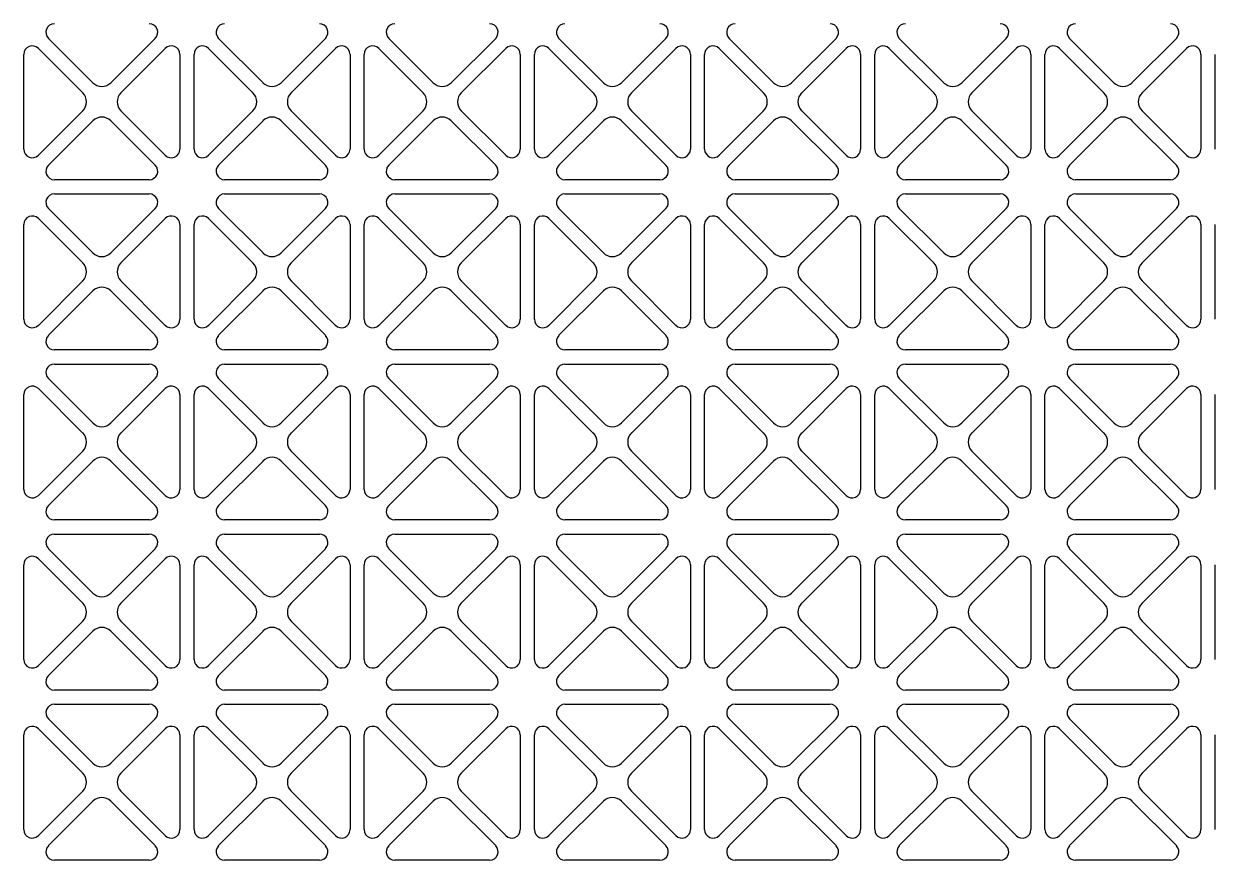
# Model space of a CAD drawing. Header units: millimetres. Extents: x 0 to 87554, y -20854 to 20404.
# Drawn here: x 50100.5 to 50268.5, y -3814.7 to -3696.7 of the extents above; entities that cross this region are included whole.
import ezdxf

# ---------------------------------------------------------------- set-up
doc = ezdxf.new("R2010")
doc.units = ezdxf.units.MM
doc.layers.get('0').update_dxf_attribs({"lineweight": 15})
doc.layers.add('WANGKONG_0', color=7, linetype='Continuous')

# ---------------------------------------------------------------- blocks, each defined once
blk = doc.blocks.new('e4tggg')
at = {"layer": 'WANGKONG_0', "color": 87, "linetype": 'Continuous'}
for p, q in [((963.04, -59.51), (956.77, -53.25)), ((971.85, -53.25), (965.58, -59.51)), ((987.04, -59.51), (980.77, -53.25)), ((995.85, -53.25), (989.58, -59.51)), ((1011.04, -59.51), (1004.77, -53.25)), ((1019.85, -53.25), (1013.58, -59.51)), ((1035.04, -59.51), (1028.77, -53.25)), ((1043.85, -53.25), (1037.58, -59.51)), ((1059.04, -59.51), (1052.77, -53.25)), ((1067.85, -53.25), (1061.58, -59.51)), ((1083.04, -59.51), (1076.77, -53.25)), ((1091.85, -53.25), (1085.58, -59.51)), ((1107.04, -59.51), (1100.77, -53.25)), ((1115.85, -53.25), (1109.58, -59.51)), ((955.36, -54.66), (961.62, -60.93)), ((967, -60.93), (973.26, -54.66)), ((979.36, -54.66), (985.62, -60.93)), ((991, -60.93), (997.26, -54.66)), ((1003.36, -54.66), (1009.62, -60.93)), ((1015, -60.93), (1021.26, -54.66)), ((1027.36, -54.66), (1033.62, -60.93)), ((1039, -60.93), (1045.26, -54.66)), ((1051.36, -54.66), (1057.62, -60.93)), ((1063, -60.93), (1069.26, -54.66)), ((1075.36, -54.66), (1081.62, -60.93)), ((1087, -60.93), (1093.26, -54.66)), ((1099.36, -54.66), (1105.62, -60.93)), ((1111, -60.93), (1117.26, -54.66)), ((953.31, -68.89), (953.31, -55.51)), ((975.31, -55.51), (975.31, -68.89)), ((977.31, -68.89), (977.31, -55.51)), ((999.31, -55.51), (999.31, -68.89)), ((1001.31, -68.89), (1001.31, -55.51)), ((1023.31, -55.51), (1023.31, -68.89)), ((1025.31, -68.89), (1025.31, -55.51)), ((1047.31, -55.51), (1047.31, -68.89)), ((1049.31, -68.89), (1049.31, -55.51)), ((1071.31, -55.51), (1071.31, -68.89)), ((1073.31, -68.89), (1073.31, -55.51)), ((1095.31, -55.51), (1095.31, -68.89)), ((1097.31, -68.89), (1097.31, -55.51)), ((1119.31, -55.51), (1119.31, -68.89)), ((1121.31, -68.89), (1121.31, -55.51)), ((961.62, -63.47), (955.36, -69.74)), ((973.26, -69.74), (967, -63.47)), ((985.62, -63.47), (979.36, -69.74)), ((997.26, -69.74), (991, -63.47)), ((1009.62, -63.47), (1003.36, -69.74)), ((1021.26, -69.74), (1015, -63.47)), ((1033.62, -63.47), (1027.36, -69.74)), ((1045.26, -69.74), (1039, -63.47)), ((1057.62, -63.47), (1051.36, -69.74)), ((1069.26, -69.74), (1063, -63.47)), ((1081.62, -63.47), (1075.36, -69.74)), ((1093.26, -69.74), (1087, -63.47)), ((1105.62, -63.47), (1099.36, -69.74)), ((1117.26, -69.74), (1111, -63.47)), ((956.77, -71.15), (963.04, -64.89)), ((965.58, -64.89), (971.85, -71.15)), ((980.77, -71.15), (987.04, -64.89)), ((989.58, -64.89), (995.85, -71.15)), ((1004.77, -71.15), (1011.04, -64.89)), ((1013.58, -64.89), (1019.85, -71.15)), ((1028.77, -71.15), (1035.04, -64.89)), ((1037.58, -64.89), (1043.85, -71.15)), ((1052.77, -71.15), (1059.04, -64.89)), ((1061.58, -64.89), (1067.85, -71.15)), ((1076.77, -71.15), (1083.04, -64.89)), ((1085.58, -64.89), (1091.85, -71.15)), ((1100.77, -71.15), (1107.04, -64.89)), ((1109.58, -64.89), (1115.85, -71.15)), ((971, -73.2), (957.62, -73.2)), ((995, -73.2), (981.62, -73.2)), ((1019, -73.2), (1005.62, -73.2)), ((1043, -73.2), (1029.62, -73.2)), ((1067, -73.2), (1053.62, -73.2)), ((1091, -73.2), (1077.62, -73.2)), ((1115, -73.2), (1101.62, -73.2)), ((957.62, -75.2), (971, -75.2)), ((981.62, -75.2), (995, -75.2)), ((1005.62, -75.2), (1019, -75.2)), ((1029.62, -75.2), (1043, -75.2)), ((1053.62, -75.2), (1067, -75.2)), ((1077.62, -75.2), (1091, -75.2)), ((1101.62, -75.2), (1115, -75.2)), ((963.04, -83.51), (956.77, -77.25)), ((971.85, -77.25), (965.58, -83.51)), ((987.04, -83.51), (980.77, -77.25)), ((995.85, -77.25), (989.58, -83.51)), ((1011.04, -83.51), (1004.77, -77.25)), ((1019.85, -77.25), (1013.58, -83.51)), ((1035.04, -83.51), (1028.77, -77.25)), ((1043.85, -77.25), (1037.58, -83.51)), ((1059.04, -83.51), (1052.77, -77.25)), ((1067.85, -77.25), (1061.58, -83.51)), ((1083.04, -83.51), (1076.77, -77.25)), ((1091.85, -77.25), (1085.58, -83.51)), ((1107.04, -83.51), (1100.77, -77.25)), ((1115.85, -77.25), (1109.58, -83.51)), ((955.36, -78.66), (961.62, -84.93)), ((967, -84.93), (973.26, -78.66)), ((979.36, -78.66), (985.62, -84.93)), ((991, -84.93), (997.26, -78.66)), ((1003.36, -78.66), (1009.62, -84.93)), ((1015, -84.93), (1021.26, -78.66)), ((1027.36, -78.66), (1033.62, -84.93)), ((1039, -84.93), (1045.26, -78.66)), ((1051.36, -78.66), (1057.62, -84.93)), ((1063, -84.93), (1069.26, -78.66)), ((1075.36, -78.66), (1081.62, -84.93)), ((1087, -84.93), (1093.26, -78.66)), ((1099.36, -78.66), (1105.62, -84.93)), ((1111, -84.93), (1117.26, -78.66)), ((953.31, -92.89), (953.31, -79.51)), ((975.31, -79.51), (975.31, -92.89)), ((977.31, -92.89), (977.31, -79.51)), ((999.31, -79.51), (999.31, -92.89)), ((1001.31, -92.89), (1001.31, -79.51)), ((1023.31, -79.51), (1023.31, -92.89)), ((1025.31, -92.89), (1025.31, -79.51)), ((1047.31, -79.51), (1047.31, -92.89)), ((1049.31, -92.89), (1049.31, -79.51)), ((1071.31, -79.51), (1071.31, -92.89)), ((1073.31, -92.89), (1073.31, -79.51)), ((1095.31, -79.51), (1095.31, -92.89)), ((1097.31, -92.89), (1097.31, -79.51)), ((1119.31, -79.51), (1119.31, -92.89)), ((1121.31, -92.89), (1121.31, -79.51)), ((961.62, -87.47), (955.36, -93.74)), ((956.77, -95.15), (963.04, -88.89)), ((965.58, -88.89), (971.85, -95.15)), ((973.26, -93.74), (967, -87.47)), ((985.62, -87.47), (979.36, -93.74)), ((980.77, -95.15), (987.04, -88.89)), ((989.58, -88.89), (995.85, -95.15)), ((997.26, -93.74), (991, -87.47)), ((1009.62, -87.47), (1003.36, -93.74)), ((1004.77, -95.15), (1011.04, -88.89)), ((1013.58, -88.89), (1019.85, -95.15)), ((1021.26, -93.74), (1015, -87.47)), ((1033.62, -87.47), (1027.36, -93.74)), ((1028.77, -95.15), (1035.04, -88.89)), ((1037.58, -88.89), (1043.85, -95.15)), ((1045.26, -93.74), (1039, -87.47)), ((1057.62, -87.47), (1051.36, -93.74)), ((1052.77, -95.15), (1059.04, -88.89)), ((1061.58, -88.89), (1067.85, -95.15)), ((1069.26, -93.74), (1063, -87.47)), ((1081.62, -87.47), (1075.36, -93.74)), ((1076.77, -95.15), (1083.04, -88.89)), ((1085.58, -88.89), (1091.85, -95.15)), ((1093.26, -93.74), (1087, -87.47)), ((1105.62, -87.47), (1099.36, -93.74)), ((1100.77, -95.15), (1107.04, -88.89)), ((1109.58, -88.89), (1115.85, -95.15)), ((1117.26, -93.74), (1111, -87.47)), ((971, -97.2), (957.62, -97.2)), ((995, -97.2), (981.62, -97.2)), ((1019, -97.2), (1005.62, -97.2)), ((1043, -97.2), (1029.62, -97.2)), ((1067, -97.2), (1053.62, -97.2)), ((1091, -97.2), (1077.62, -97.2)), ((1115, -97.2), (1101.62, -97.2)), ((957.62, -99.2), (971, -99.2)), ((981.62, -99.2), (995, -99.2)), ((1005.62, -99.2), (1019, -99.2)), ((1029.62, -99.2), (1043, -99.2)), ((1053.62, -99.2), (1067, -99.2)), ((1077.62, -99.2), (1091, -99.2)), ((1101.62, -99.2), (1115, -99.2)), ((963.04, -107.51), (956.77, -101.25)), ((971.85, -101.25), (965.58, -107.51)), ((987.04, -107.51), (980.77, -101.25)), ((995.85, -101.25), (989.58, -107.51)), ((1011.04, -107.51), (1004.77, -101.25)), ((1019.85, -101.25), (1013.58, -107.51)), ((1035.04, -107.51), (1028.77, -101.25)), ((1043.85, -101.25), (1037.58, -107.51)), ((1059.04, -107.51), (1052.77, -101.25)), ((1067.85, -101.25), (1061.58, -107.51)), ((1083.04, -107.51), (1076.77, -101.25)), ((1091.85, -101.25), (1085.58, -107.51)), ((1107.04, -107.51), (1100.77, -101.25)), ((1115.85, -101.25), (1109.58, -107.51)), ((953.31, -116.89), (953.31, -103.51)), ((955.36, -102.66), (961.62, -108.93)), ((967, -108.93), (973.26, -102.66)), ((975.31, -103.51), (975.31, -116.89)), ((977.31, -116.89), (977.31, -103.51)), ((979.36, -102.66), (985.62, -108.93)), ((991, -108.93), (997.26, -102.66)), ((999.31, -103.51), (999.31, -116.89)), ((1001.31, -116.89), (1001.31, -103.51)), ((1003.36, -102.66), (1009.62, -108.93)), ((1015, -108.93), (1021.26, -102.66)), ((1023.31, -103.51), (1023.31, -116.89)), ((1025.31, -116.89), (1025.31, -103.51)), ((1027.36, -102.66), (1033.62, -108.93)), ((1039, -108.93), (1045.26, -102.66)), ((1047.31, -103.51), (1047.31, -116.89)), ((1049.31, -116.89), (1049.31, -103.51)), ((1051.36, -102.66), (1057.62, -108.93)), ((1063, -108.93), (1069.26, -102.66)), ((1071.31, -103.51), (1071.31, -116.89)), ((1073.31, -116.89), (1073.31, -103.51)), ((1075.36, -102.66), (1081.62, -108.93)), ((1087, -108.93), (1093.26, -102.66)), ((1095.31, -103.51), (1095.31, -116.89)), ((1097.31, -116.89), (1097.31, -103.51)), ((1099.36, -102.66), (1105.62, -108.93)), ((1111, -108.93), (1117.26, -102.66)), ((1119.31, -103.51), (1119.31, -116.89)), ((1121.31, -116.89), (1121.31, -103.51)), ((961.62, -111.47), (955.36, -117.74)), ((973.26, -117.74), (967, -111.47)), ((985.62, -111.47), (979.36, -117.74)), ((997.26, -117.74), (991, -111.47)), ((1009.62, -111.47), (1003.36, -117.74)), ((1021.26, -117.74), (1015, -111.47)), ((1033.62, -111.47), (1027.36, -117.74)), ((1045.26, -117.74), (1039, -111.47)), ((1057.62, -111.47), (1051.36, -117.74)), ((1069.26, -117.74), (1063, -111.47)), ((1081.62, -111.47), (1075.36, -117.74)), ((1093.26, -117.74), (1087, -111.47)), ((1105.62, -111.47), (1099.36, -117.74)), ((1117.26, -117.74), (1111, -111.47)), ((956.77, -119.15), (963.04, -112.89)), ((965.58, -112.89), (971.85, -119.15)), ((980.77, -119.15), (987.04, -112.89)), ((989.58, -112.89), (995.85, -119.15)), ((1004.77, -119.15), (1011.04, -112.89)), ((1013.58, -112.89), (1019.85, -119.15)), ((1028.77, -119.15), (1035.04, -112.89)), ((1037.58, -112.89), (1043.85, -119.15)), ((1052.77, -119.15), (1059.04, -112.89)), ((1061.58, -112.89), (1067.85, -119.15)), ((1076.77, -119.15), (1083.04, -112.89)), ((1085.58, -112.89), (1091.85, -119.15)), ((1100.77, -119.15), (1107.04, -112.89)), ((1109.58, -112.89), (1115.85, -119.15)), ((971, -121.2), (957.62, -121.2)), ((995, -121.2), (981.62, -121.2)), ((1019, -121.2), (1005.62, -121.2)), ((1043, -121.2), (1029.62, -121.2)), ((1067, -121.2), (1053.62, -121.2)), ((1091, -121.2), (1077.62, -121.2)), ((1115, -121.2), (1101.62, -121.2)), ((957.62, -123.2), (971, -123.2)), ((981.62, -123.2), (995, -123.2)), ((1005.62, -123.2), (1019, -123.2)), ((1029.62, -123.2), (1043, -123.2)), ((1053.62, -123.2), (1067, -123.2)), ((1077.62, -123.2), (1091, -123.2)), ((1101.62, -123.2), (1115, -123.2)), ((963.04, -131.51), (956.77, -125.25)), ((971.85, -125.25), (965.58, -131.51)), ((987.04, -131.51), (980.77, -125.25)), ((995.85, -125.25), (989.58, -131.51)), ((1011.04, -131.51), (1004.77, -125.25)), ((1019.85, -125.25), (1013.58, -131.51)), ((1035.04, -131.51), (1028.77, -125.25)), ((1043.85, -125.25), (1037.58, -131.51)), ((1059.04, -131.51), (1052.77, -125.25)), ((1067.85, -125.25), (1061.58, -131.51)), ((1083.04, -131.51), (1076.77, -125.25)), ((1091.85, -125.25), (1085.58, -131.51)), ((1107.04, -131.51), (1100.77, -125.25)), ((1115.85, -125.25), (1109.58, -131.51)), ((953.31, -140.89), (953.31, -127.51)), ((955.36, -126.66), (961.62, -132.93)), ((967, -132.93), (973.26, -126.66)), ((975.31, -127.51), (975.31, -140.89)), ((977.31, -140.89), (977.31, -127.51)), ((979.36, -126.66), (985.62, -132.93)), ((991, -132.93), (997.26, -126.66)), ((999.31, -127.51), (999.31, -140.89)), ((1001.31, -140.89), (1001.31, -127.51)), ((1003.36, -126.66), (1009.62, -132.93)), ((1015, -132.93), (1021.26, -126.66)), ((1023.31, -127.51), (1023.31, -140.89)), ((1025.31, -140.89), (1025.31, -127.51)), ((1027.36, -126.66), (1033.62, -132.93)), ((1039, -132.93), (1045.26, -126.66)), ((1047.31, -127.51), (1047.31, -140.89)), ((1049.31, -140.89), (1049.31, -127.51)), ((1051.36, -126.66), (1057.62, -132.93)), ((1063, -132.93), (1069.26, -126.66)), ((1071.31, -127.51), (1071.31, -140.89)), ((1073.31, -140.89), (1073.31, -127.51)), ((1075.36, -126.66), (1081.62, -132.93)), ((1087, -132.93), (1093.26, -126.66)), ((1095.31, -127.51), (1095.31, -140.89)), ((1097.31, -140.89), (1097.31, -127.51)), ((1099.36, -126.66), (1105.62, -132.93)), ((1111, -132.93), (1117.26, -126.66)), ((1119.31, -127.51), (1119.31, -140.89)), ((1121.31, -140.89), (1121.31, -127.51)), ((961.62, -135.47), (955.36, -141.74)), ((973.26, -141.74), (967, -135.47)), ((985.62, -135.47), (979.36, -141.74)), ((997.26, -141.74), (991, -135.47)), ((1009.62, -135.47), (1003.36, -141.74)), ((1021.26, -141.74), (1015, -135.47)), ((1033.62, -135.47), (1027.36, -141.74)), ((1045.26, -141.74), (1039, -135.47)), ((1057.62, -135.47), (1051.36, -141.74)), ((1069.26, -141.74), (1063, -135.47)), ((1081.62, -135.47), (1075.36, -141.74)), ((1093.26, -141.74), (1087, -135.47)), ((1105.62, -135.47), (1099.36, -141.74)), ((1117.26, -141.74), (1111, -135.47)), ((956.77, -143.15), (963.04, -136.89)), ((965.58, -136.89), (971.85, -143.15)), ((980.77, -143.15), (987.04, -136.89)), ((989.58, -136.89), (995.85, -143.15)), ((1004.77, -143.15), (1011.04, -136.89)), ((1013.58, -136.89), (1019.85, -143.15)), ((1028.77, -143.15), (1035.04, -136.89)), ((1037.58, -136.89), (1043.85, -143.15)), ((1052.77, -143.15), (1059.04, -136.89)), ((1061.58, -136.89), (1067.85, -143.15)), ((1076.77, -143.15), (1083.04, -136.89)), ((1085.58, -136.89), (1091.85, -143.15)), ((1100.77, -143.15), (1107.04, -136.89)), ((1109.58, -136.89), (1115.85, -143.15)), ((971, -145.2), (957.62, -145.2)), ((995, -145.2), (981.62, -145.2)), ((1019, -145.2), (1005.62, -145.2)), ((1043, -145.2), (1029.62, -145.2)), ((1067, -145.2), (1053.62, -145.2)), ((1091, -145.2), (1077.62, -145.2)), ((1115, -145.2), (1101.62, -145.2)), ((957.62, -147.2), (971, -147.2)), ((981.62, -147.2), (995, -147.2)), ((1005.62, -147.2), (1019, -147.2)), ((1029.62, -147.2), (1043, -147.2)), ((1053.62, -147.2), (1067, -147.2)), ((1077.62, -147.2), (1091, -147.2)), ((1101.62, -147.2), (1115, -147.2)), ((963.04, -155.51), (956.77, -149.25)), ((971.85, -149.25), (965.58, -155.51)), ((987.04, -155.51), (980.77, -149.25)), ((995.85, -149.25), (989.58, -155.51)), ((1011.04, -155.51), (1004.77, -149.25)), ((1019.85, -149.25), (1013.58, -155.51)), ((1035.04, -155.51), (1028.77, -149.25)), ((1043.85, -149.25), (1037.58, -155.51)), ((1059.04, -155.51), (1052.77, -149.25)), ((1067.85, -149.25), (1061.58, -155.51)), ((1083.04, -155.51), (1076.77, -149.25)), ((1091.85, -149.25), (1085.58, -155.51)), ((1107.04, -155.51), (1100.77, -149.25)), ((1115.85, -149.25), (1109.58, -155.51)), ((955.36, -150.66), (961.62, -156.93)), ((967, -156.93), (973.26, -150.66)), ((979.36, -150.66), (985.62, -156.93)), ((991, -156.93), (997.26, -150.66)), ((1003.36, -150.66), (1009.62, -156.93)), ((1015, -156.93), (1021.26, -150.66)), ((1027.36, -150.66), (1033.62, -156.93)), ((1039, -156.93), (1045.26, -150.66)), ((1051.36, -150.66), (1057.62, -156.93)), ((1063, -156.93), (1069.26, -150.66)), ((1075.36, -150.66), (1081.62, -156.93)), ((1087, -156.93), (1093.26, -150.66)), ((1099.36, -150.66), (1105.62, -156.93)), ((1111, -156.93), (1117.26, -150.66)), ((953.31, -164.89), (953.31, -151.51)), ((975.31, -151.51), (975.31, -164.89)), ((977.31, -164.89), (977.31, -151.51)), ((999.31, -151.51), (999.31, -164.89)), ((1001.31, -164.89), (1001.31, -151.51)), ((1023.31, -151.51), (1023.31, -164.89)), ((1025.31, -164.89), (1025.31, -151.51)), ((1047.31, -151.51), (1047.31, -164.89)), ((1049.31, -164.89), (1049.31, -151.51)), ((1071.31, -151.51), (1071.31, -164.89)), ((1073.31, -164.89), (1073.31, -151.51)), ((1095.31, -151.51), (1095.31, -164.89)), ((1097.31, -164.89), (1097.31, -151.51)), ((1119.31, -151.51), (1119.31, -164.89)), ((1121.31, -164.89), (1121.31, -151.51)), ((961.62, -159.47), (955.36, -165.74)), ((973.26, -165.74), (967, -159.47)), ((985.62, -159.47), (979.36, -165.74)), ((997.26, -165.74), (991, -159.47)), ((1009.62, -159.47), (1003.36, -165.74)), ((1021.26, -165.74), (1015, -159.47)), ((1033.62, -159.47), (1027.36, -165.74)), ((1045.26, -165.74), (1039, -159.47)), ((1057.62, -159.47), (1051.36, -165.74)), ((1069.26, -165.74), (1063, -159.47)), ((1081.62, -159.47), (1075.36, -165.74)), ((1093.26, -165.74), (1087, -159.47)), ((1105.62, -159.47), (1099.36, -165.74)), ((1117.26, -165.74), (1111, -159.47)), ((956.77, -167.15), (963.04, -160.89)), ((965.58, -160.89), (971.85, -167.15)), ((980.77, -167.15), (987.04, -160.89)), ((989.58, -160.89), (995.85, -167.15)), ((1004.77, -167.15), (1011.04, -160.89)), ((1013.58, -160.89), (1019.85, -167.15)), ((1028.77, -167.15), (1035.04, -160.89)), ((1037.58, -160.89), (1043.85, -167.15)), ((1052.77, -167.15), (1059.04, -160.89)), ((1061.58, -160.89), (1067.85, -167.15)), ((1076.77, -167.15), (1083.04, -160.89)), ((1085.58, -160.89), (1091.85, -167.15)), ((1100.77, -167.15), (1107.04, -160.89)), ((1109.58, -160.89), (1115.85, -167.15)), ((971, -169.2), (957.62, -169.2)), ((995, -169.2), (981.62, -169.2)), ((1019, -169.2), (1005.62, -169.2)), ((1043, -169.2), (1029.62, -169.2)), ((1067, -169.2), (1053.62, -169.2)), ((1091, -169.2), (1077.62, -169.2)), ((1115, -169.2), (1101.62, -169.2))]:
    blk.add_line(p, q, dxfattribs=at)
for centre, radius, start, end in [((957.62, -52.4), 1.2, 90, 225), ((971, -52.4), 1.2, 315, 90), ((981.62, -52.4), 1.2, 90, 225), ((995, -52.4), 1.2, 315, 90), ((1005.62, -52.4), 1.2, 90, 225), ((1019, -52.4), 1.2, 315, 90), ((1029.62, -52.4), 1.2, 90, 225), ((1043, -52.4), 1.2, 315, 90), ((1053.62, -52.4), 1.2, 90, 225), ((1067, -52.4), 1.2, 315, 90), ((1077.62, -52.4), 1.2, 90, 225), ((1091, -52.4), 1.2, 315, 90), ((1101.62, -52.4), 1.2, 90, 225), ((1115, -52.4), 1.2, 315, 90), ((954.51, -55.51), 1.2, 45, 180), ((974.11, -55.51), 1.2, 0, 135), ((978.51, -55.51), 1.2, 45, 180), ((998.11, -55.51), 1.2, 0, 135), ((1002.51, -55.51), 1.2, 45, 180), ((1022.11, -55.51), 1.2, 0, 135), ((1026.51, -55.51), 1.2, 45, 180), ((1046.11, -55.51), 1.2, 0, 135), ((1050.51, -55.51), 1.2, 45, 180), ((1070.11, -55.51), 1.2, 0, 135), ((1074.51, -55.51), 1.2, 45, 180), ((1094.11, -55.51), 1.2, 0, 135), ((1098.51, -55.51), 1.2, 45, 180), ((1118.11, -55.51), 1.2, 0, 135), ((964.31, -58.24), 1.8, 225, 315), ((988.31, -58.24), 1.8, 225, 315), ((1012.31, -58.24), 1.8, 225, 315), ((1036.31, -58.24), 1.8, 225, 315), ((1060.31, -58.24), 1.8, 225, 315), ((1084.31, -58.24), 1.8, 225, 315), ((1108.31, -58.24), 1.8, 225, 315), ((960.35, -62.2), 1.8, 315, 45), ((968.27, -62.2), 1.8, 135, 225), ((984.35, -62.2), 1.8, 315, 45), ((992.27, -62.2), 1.8, 135, 225), ((1008.35, -62.2), 1.8, 315, 45), ((1016.27, -62.2), 1.8, 135, 225), ((1032.35, -62.2), 1.8, 315, 45), ((1040.27, -62.2), 1.8, 135, 225), ((1056.35, -62.2), 1.8, 315, 45), ((1064.27, -62.2), 1.8, 135, 225), ((1080.35, -62.2), 1.8, 315, 45), ((1088.27, -62.2), 1.8, 135, 225), ((1104.35, -62.2), 1.8, 315, 45), ((1112.27, -62.2), 1.8, 135, 225), ((964.31, -66.16), 1.8, 45, 135), ((988.31, -66.16), 1.8, 45, 135), ((1012.31, -66.16), 1.8, 45, 135), ((1036.31, -66.16), 1.8, 45, 135), ((1060.31, -66.16), 1.8, 45, 135), ((1084.31, -66.16), 1.8, 45, 135), ((1108.31, -66.16), 1.8, 45, 135), ((954.51, -68.89), 1.2, 180, 315), ((974.11, -68.89), 1.2, 225, 0), ((978.51, -68.89), 1.2, 180, 315), ((998.11, -68.89), 1.2, 225, 0), ((1002.51, -68.89), 1.2, 180, 315), ((1022.11, -68.89), 1.2, 225, 0), ((1026.51, -68.89), 1.2, 180, 315), ((1046.11, -68.89), 1.2, 225, 0), ((1050.51, -68.89), 1.2, 180, 315), ((1070.11, -68.89), 1.2, 225, 0), ((1074.51, -68.89), 1.2, 180, 315), ((1094.11, -68.89), 1.2, 225, 0), ((1098.51, -68.89), 1.2, 180, 315), ((1118.11, -68.89), 1.2, 225, 0), ((957.62, -72), 1.2, 135, 270), ((971, -72), 1.2, 270, 45), ((981.62, -72), 1.2, 135, 270), ((995, -72), 1.2, 270, 45), ((1005.62, -72), 1.2, 135, 270), ((1019, -72), 1.2, 270, 45), ((1029.62, -72), 1.2, 135, 270), ((1043, -72), 1.2, 270, 45), ((1053.62, -72), 1.2, 135, 270), ((1067, -72), 1.2, 270, 45), ((1077.62, -72), 1.2, 135, 270), ((1091, -72), 1.2, 270, 45), ((1101.62, -72), 1.2, 135, 270), ((1115, -72), 1.2, 270, 45), ((957.62, -76.4), 1.2, 90, 225), ((971, -76.4), 1.2, 315, 90), ((981.62, -76.4), 1.2, 90, 225), ((995, -76.4), 1.2, 315, 90), ((1005.62, -76.4), 1.2, 90, 225), ((1019, -76.4), 1.2, 315, 90), ((1029.62, -76.4), 1.2, 90, 225), ((1043, -76.4), 1.2, 315, 90), ((1053.62, -76.4), 1.2, 90, 225), ((1067, -76.4), 1.2, 315, 90), ((1077.62, -76.4), 1.2, 90, 225), ((1091, -76.4), 1.2, 315, 90), ((1101.62, -76.4), 1.2, 90, 225), ((1115, -76.4), 1.2, 315, 90), ((954.51, -79.51), 1.2, 45, 180), ((974.11, -79.51), 1.2, 0, 135), ((978.51, -79.51), 1.2, 45, 180), ((998.11, -79.51), 1.2, 0, 135), ((1002.51, -79.51), 1.2, 45, 180), ((1022.11, -79.51), 1.2, 0, 135), ((1026.51, -79.51), 1.2, 45, 180), ((1046.11, -79.51), 1.2, 0, 135), ((1050.51, -79.51), 1.2, 45, 180), ((1070.11, -79.51), 1.2, 0, 135), ((1074.51, -79.51), 1.2, 45, 180), ((1094.11, -79.51), 1.2, 0, 135), ((1098.51, -79.51), 1.2, 45, 180), ((1118.11, -79.51), 1.2, 0, 135), ((964.31, -82.24), 1.8, 225, 315), ((988.31, -82.24), 1.8, 225, 315), ((1012.31, -82.24), 1.8, 225, 315), ((1036.31, -82.24), 1.8, 225, 315), ((1060.31, -82.24), 1.8, 225, 315), ((1084.31, -82.24), 1.8, 225, 315), ((1108.31, -82.24), 1.8, 225, 315), ((960.35, -86.2), 1.8, 315, 45), ((968.27, -86.2), 1.8, 135, 225), ((984.35, -86.2), 1.8, 315, 45), ((992.27, -86.2), 1.8, 135, 225), ((1008.35, -86.2), 1.8, 315, 45), ((1016.27, -86.2), 1.8, 135, 225), ((1032.35, -86.2), 1.8, 315, 45), ((1040.27, -86.2), 1.8, 135, 225), ((1056.35, -86.2), 1.8, 315, 45), ((1064.27, -86.2), 1.8, 135, 225), ((1080.35, -86.2), 1.8, 315, 45), ((1088.27, -86.2), 1.8, 135, 225), ((1104.35, -86.2), 1.8, 315, 45), ((1112.27, -86.2), 1.8, 135, 225), ((964.31, -90.16), 1.8, 45, 135), ((988.31, -90.16), 1.8, 45, 135), ((1012.31, -90.16), 1.8, 45, 135), ((1036.31, -90.16), 1.8, 45, 135), ((1060.31, -90.16), 1.8, 45, 135), ((1084.31, -90.16), 1.8, 45, 135), ((1108.31, -90.16), 1.8, 45, 135), ((954.51, -92.89), 1.2, 180, 315), ((974.11, -92.89), 1.2, 225, 0), ((978.51, -92.89), 1.2, 180, 315), ((998.11, -92.89), 1.2, 225, 0), ((1002.51, -92.89), 1.2, 180, 315), ((1022.11, -92.89), 1.2, 225, 0), ((1026.51, -92.89), 1.2, 180, 315), ((1046.11, -92.89), 1.2, 225, 0), ((1050.51, -92.89), 1.2, 180, 315), ((1070.11, -92.89), 1.2, 225, 0), ((1074.51, -92.89), 1.2, 180, 315), ((1094.11, -92.89), 1.2, 225, 0), ((1098.51, -92.89), 1.2, 180, 315), ((1118.11, -92.89), 1.2, 225, 0), ((957.62, -96), 1.2, 135, 270), ((971, -96), 1.2, 270, 45), ((981.62, -96), 1.2, 135, 270), ((995, -96), 1.2, 270, 45), ((1005.62, -96), 1.2, 135, 270), ((1019, -96), 1.2, 270, 45), ((1029.62, -96), 1.2, 135, 270), ((1043, -96), 1.2, 270, 45), ((1053.62, -96), 1.2, 135, 270), ((1067, -96), 1.2, 270, 45), ((1077.62, -96), 1.2, 135, 270), ((1091, -96), 1.2, 270, 45), ((1101.62, -96), 1.2, 135, 270), ((1115, -96), 1.2, 270, 45), ((957.62, -100.4), 1.2, 90, 225), ((971, -100.4), 1.2, 315, 90), ((981.62, -100.4), 1.2, 90, 225), ((995, -100.4), 1.2, 315, 90), ((1005.62, -100.4), 1.2, 90, 225), ((1019, -100.4), 1.2, 315, 90), ((1029.62, -100.4), 1.2, 90, 225), ((1043, -100.4), 1.2, 315, 90), ((1053.62, -100.4), 1.2, 90, 225), ((1067, -100.4), 1.2, 315, 90), ((1077.62, -100.4), 1.2, 90, 225), ((1091, -100.4), 1.2, 315, 90), ((1101.62, -100.4), 1.2, 90, 225), ((1115, -100.4), 1.2, 315, 90), ((954.51, -103.51), 1.2, 45, 180), ((974.11, -103.51), 1.2, 0, 135), ((978.51, -103.51), 1.2, 45, 180), ((998.11, -103.51), 1.2, 0, 135), ((1002.51, -103.51), 1.2, 45, 180), ((1022.11, -103.51), 1.2, 0, 135), ((1026.51, -103.51), 1.2, 45, 180), ((1046.11, -103.51), 1.2, 0, 135), ((1050.51, -103.51), 1.2, 45, 180), ((1070.11, -103.51), 1.2, 0, 135), ((1074.51, -103.51), 1.2, 45, 180), ((1094.11, -103.51), 1.2, 0, 135), ((1098.51, -103.51), 1.2, 45, 180), ((1118.11, -103.51), 1.2, 0, 135), ((964.31, -106.24), 1.8, 225, 315), ((988.31, -106.24), 1.8, 225, 315), ((1012.31, -106.24), 1.8, 225, 315), ((1036.31, -106.24), 1.8, 225, 315), ((1060.31, -106.24), 1.8, 225, 315), ((1084.31, -106.24), 1.8, 225, 315), ((1108.31, -106.24), 1.8, 225, 315), ((960.35, -110.2), 1.8, 315, 45), ((968.27, -110.2), 1.8, 135, 225), ((984.35, -110.2), 1.8, 315, 45), ((992.27, -110.2), 1.8, 135, 225), ((1008.35, -110.2), 1.8, 315, 45), ((1016.27, -110.2), 1.8, 135, 225), ((1032.35, -110.2), 1.8, 315, 45), ((1040.27, -110.2), 1.8, 135, 225), ((1056.35, -110.2), 1.8, 315, 45), ((1064.27, -110.2), 1.8, 135, 225), ((1080.35, -110.2), 1.8, 315, 45), ((1088.27, -110.2), 1.8, 135, 225), ((1104.35, -110.2), 1.8, 315, 45), ((1112.27, -110.2), 1.8, 135, 225), ((964.31, -114.16), 1.8, 45, 135), ((988.31, -114.16), 1.8, 45, 135), ((1012.31, -114.16), 1.8, 45, 135), ((1036.31, -114.16), 1.8, 45, 135), ((1060.31, -114.16), 1.8, 45, 135), ((1084.31, -114.16), 1.8, 45, 135), ((1108.31, -114.16), 1.8, 45, 135), ((954.51, -116.89), 1.2, 180, 315), ((974.11, -116.89), 1.2, 225, 0), ((978.51, -116.89), 1.2, 180, 315), ((998.11, -116.89), 1.2, 225, 0), ((1002.51, -116.89), 1.2, 180, 315), ((1022.11, -116.89), 1.2, 225, 0), ((1026.51, -116.89), 1.2, 180, 315), ((1046.11, -116.89), 1.2, 225, 0), ((1050.51, -116.89), 1.2, 180, 315), ((1070.11, -116.89), 1.2, 225, 0), ((1074.51, -116.89), 1.2, 180, 315), ((1094.11, -116.89), 1.2, 225, 0), ((1098.51, -116.89), 1.2, 180, 315), ((1118.11, -116.89), 1.2, 225, 0), ((957.62, -120), 1.2, 135, 270), ((971, -120), 1.2, 270, 45), ((981.62, -120), 1.2, 135, 270), ((995, -120), 1.2, 270, 45), ((1005.62, -120), 1.2, 135, 270), ((1019, -120), 1.2, 270, 45), ((1029.62, -120), 1.2, 135, 270), ((1043, -120), 1.2, 270, 45), ((1053.62, -120), 1.2, 135, 270), ((1067, -120), 1.2, 270, 45), ((1077.62, -120), 1.2, 135, 270), ((1091, -120), 1.2, 270, 45), ((1101.62, -120), 1.2, 135, 270), ((1115, -120), 1.2, 270, 45), ((957.62, -124.4), 1.2, 90, 225), ((971, -124.4), 1.2, 315, 90), ((981.62, -124.4), 1.2, 90, 225), ((995, -124.4), 1.2, 315, 90), ((1005.62, -124.4), 1.2, 90, 225), ((1019, -124.4), 1.2, 315, 90), ((1029.62, -124.4), 1.2, 90, 225), ((1043, -124.4), 1.2, 315, 90), ((1053.62, -124.4), 1.2, 90, 225), ((1067, -124.4), 1.2, 315, 90), ((1077.62, -124.4), 1.2, 90, 225), ((1091, -124.4), 1.2, 315, 90), ((1101.62, -124.4), 1.2, 90, 225), ((1115, -124.4), 1.2, 315, 90), ((954.51, -127.51), 1.2, 45, 180), ((974.11, -127.51), 1.2, 0, 135), ((978.51, -127.51), 1.2, 45, 180), ((998.11, -127.51), 1.2, 0, 135), ((1002.51, -127.51), 1.2, 45, 180), ((1022.11, -127.51), 1.2, 0, 135), ((1026.51, -127.51), 1.2, 45, 180), ((1046.11, -127.51), 1.2, 0, 135), ((1050.51, -127.51), 1.2, 45, 180), ((1070.11, -127.51), 1.2, 0, 135), ((1074.51, -127.51), 1.2, 45, 180), ((1094.11, -127.51), 1.2, 0, 135), ((1098.51, -127.51), 1.2, 45, 180), ((1118.11, -127.51), 1.2, 0, 135), ((964.31, -130.24), 1.8, 225, 315), ((988.31, -130.24), 1.8, 225, 315), ((1012.31, -130.24), 1.8, 225, 315), ((1036.31, -130.24), 1.8, 225, 315), ((1060.31, -130.24), 1.8, 225, 315), ((1084.31, -130.24), 1.8, 225, 315), ((1108.31, -130.24), 1.8, 225, 315), ((960.35, -134.2), 1.8, 315, 45), ((968.27, -134.2), 1.8, 135, 225), ((984.35, -134.2), 1.8, 315, 45), ((992.27, -134.2), 1.8, 135, 225), ((1008.35, -134.2), 1.8, 315, 45), ((1016.27, -134.2), 1.8, 135, 225), ((1032.35, -134.2), 1.8, 315, 45), ((1040.27, -134.2), 1.8, 135, 225), ((1056.35, -134.2), 1.8, 315, 45), ((1064.27, -134.2), 1.8, 135, 225), ((1080.35, -134.2), 1.8, 315, 45), ((1088.27, -134.2), 1.8, 135, 225), ((1104.35, -134.2), 1.8, 315, 45), ((1112.27, -134.2), 1.8, 135, 225), ((964.31, -138.16), 1.8, 45, 135), ((988.31, -138.16), 1.8, 45, 135), ((1012.31, -138.16), 1.8, 45, 135), ((1036.31, -138.16), 1.8, 45, 135), ((1060.31, -138.16), 1.8, 45, 135), ((1084.31, -138.16), 1.8, 45, 135), ((1108.31, -138.16), 1.8, 45, 135), ((954.51, -140.89), 1.2, 180, 315), ((974.11, -140.89), 1.2, 225, 0), ((978.51, -140.89), 1.2, 180, 315), ((998.11, -140.89), 1.2, 225, 0), ((1002.51, -140.89), 1.2, 180, 315), ((1022.11, -140.89), 1.2, 225, 0), ((1026.51, -140.89), 1.2, 180, 315), ((1046.11, -140.89), 1.2, 225, 0), ((1050.51, -140.89), 1.2, 180, 315), ((1070.11, -140.89), 1.2, 225, 0), ((1074.51, -140.89), 1.2, 180, 315), ((1094.11, -140.89), 1.2, 225, 0), ((1098.51, -140.89), 1.2, 180, 315), ((1118.11, -140.89), 1.2, 225, 0), ((957.62, -144), 1.2, 135, 270), ((971, -144), 1.2, 270, 45), ((981.62, -144), 1.2, 135, 270), ((995, -144), 1.2, 270, 45), ((1005.62, -144), 1.2, 135, 270), ((1019, -144), 1.2, 270, 45), ((1029.62, -144), 1.2, 135, 270), ((1043, -144), 1.2, 270, 45), ((1053.62, -144), 1.2, 135, 270), ((1067, -144), 1.2, 270, 45), ((1077.62, -144), 1.2, 135, 270), ((1091, -144), 1.2, 270, 45), ((1101.62, -144), 1.2, 135, 270), ((1115, -144), 1.2, 270, 45), ((957.62, -148.4), 1.2, 90, 225), ((971, -148.4), 1.2, 315, 90), ((981.62, -148.4), 1.2, 90, 225), ((995, -148.4), 1.2, 315, 90), ((1005.62, -148.4), 1.2, 90, 225), ((1019, -148.4), 1.2, 315, 90), ((1029.62, -148.4), 1.2, 90, 225), ((1043, -148.4), 1.2, 315, 90), ((1053.62, -148.4), 1.2, 90, 225), ((1067, -148.4), 1.2, 315, 90), ((1077.62, -148.4), 1.2, 90, 225), ((1091, -148.4), 1.2, 315, 90), ((1101.62, -148.4), 1.2, 90, 225), ((1115, -148.4), 1.2, 315, 90), ((954.51, -151.51), 1.2, 45, 180), ((974.11, -151.51), 1.2, 0, 135), ((978.51, -151.51), 1.2, 45, 180), ((998.11, -151.51), 1.2, 0, 135), ((1002.51, -151.51), 1.2, 45, 180), ((1022.11, -151.51), 1.2, 0, 135), ((1026.51, -151.51), 1.2, 45, 180), ((1046.11, -151.51), 1.2, 0, 135), ((1050.51, -151.51), 1.2, 45, 180), ((1070.11, -151.51), 1.2, 0, 135), ((1074.51, -151.51), 1.2, 45, 180), ((1094.11, -151.51), 1.2, 0, 135), ((1098.51, -151.51), 1.2, 45, 180), ((1118.11, -151.51), 1.2, 0, 135), ((964.31, -154.24), 1.8, 225, 315), ((988.31, -154.24), 1.8, 225, 315), ((1012.31, -154.24), 1.8, 225, 315), ((1036.31, -154.24), 1.8, 225, 315), ((1060.31, -154.24), 1.8, 225, 315), ((1084.31, -154.24), 1.8, 225, 315), ((1108.31, -154.24), 1.8, 225, 315), ((960.35, -158.2), 1.8, 315, 45), ((968.27, -158.2), 1.8, 135, 225), ((984.35, -158.2), 1.8, 315, 45), ((992.27, -158.2), 1.8, 135, 225), ((1008.35, -158.2), 1.8, 315, 45), ((1016.27, -158.2), 1.8, 135, 225), ((1032.35, -158.2), 1.8, 315, 45), ((1040.27, -158.2), 1.8, 135, 225), ((1056.35, -158.2), 1.8, 315, 45), ((1064.27, -158.2), 1.8, 135, 225), ((1080.35, -158.2), 1.8, 315, 45), ((1088.27, -158.2), 1.8, 135, 225), ((1104.35, -158.2), 1.8, 315, 45), ((1112.27, -158.2), 1.8, 135, 225), ((964.31, -162.16), 1.8, 45, 135), ((988.31, -162.16), 1.8, 45, 135), ((1012.31, -162.16), 1.8, 45, 135), ((1036.31, -162.16), 1.8, 45, 135), ((1060.31, -162.16), 1.8, 45, 135), ((1084.31, -162.16), 1.8, 45, 135), ((1108.31, -162.16), 1.8, 45, 135), ((954.51, -164.89), 1.2, 180, 315), ((974.11, -164.89), 1.2, 225, 0), ((978.51, -164.89), 1.2, 180, 315), ((998.11, -164.89), 1.2, 225, 0), ((1002.51, -164.89), 1.2, 180, 315), ((1022.11, -164.89), 1.2, 225, 0), ((1026.51, -164.89), 1.2, 180, 315), ((1046.11, -164.89), 1.2, 225, 0), ((1050.51, -164.89), 1.2, 180, 315), ((1070.11, -164.89), 1.2, 225, 0), ((1074.51, -164.89), 1.2, 180, 315), ((1094.11, -164.89), 1.2, 225, 0), ((1098.51, -164.89), 1.2, 180, 315), ((1118.11, -164.89), 1.2, 225, 0), ((957.62, -168), 1.2, 135, 270), ((971, -168), 1.2, 270, 45), ((981.62, -168), 1.2, 135, 270), ((995, -168), 1.2, 270, 45), ((1005.62, -168), 1.2, 135, 270), ((1019, -168), 1.2, 270, 45), ((1029.62, -168), 1.2, 135, 270), ((1043, -168), 1.2, 270, 45), ((1053.62, -168), 1.2, 135, 270), ((1067, -168), 1.2, 270, 45), ((1077.62, -168), 1.2, 135, 270), ((1091, -168), 1.2, 270, 45), ((1101.62, -168), 1.2, 135, 270), ((1115, -168), 1.2, 270, 45)]:
    blk.add_arc(centre, radius, start, end, dxfattribs=at)

msp = doc.modelspace()

# ---------------------------------------------------------------- block references
at = {"lineweight": -3}
msp.add_blockref('e4tggg', (49147.147, -3645.479, 19235.731), dxfattribs=at)

doc.saveas('drawing.dxf')
